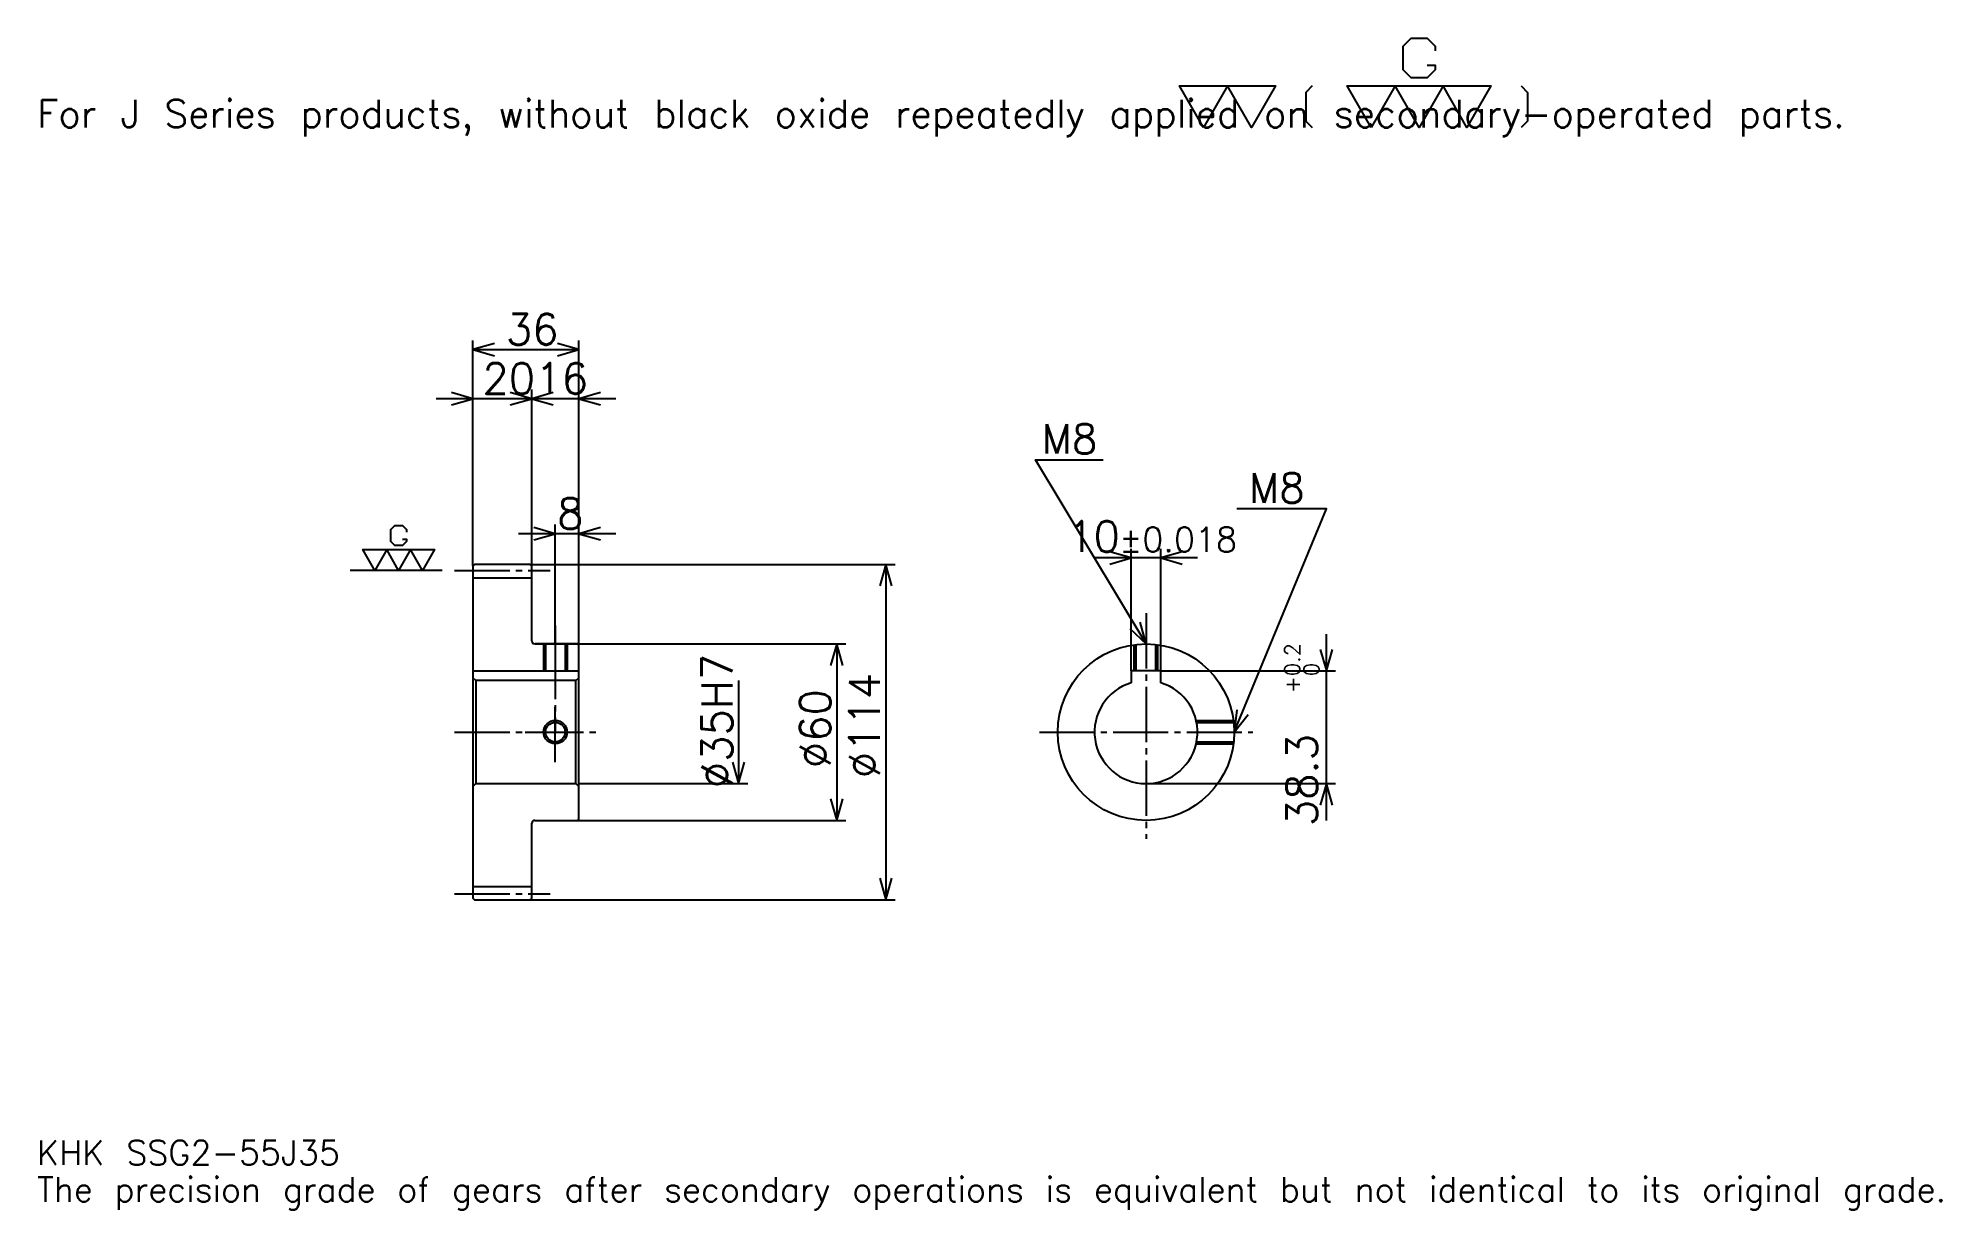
# Model space of a CAD drawing. Extents: x 21 to 668, y 8 to 406.
import ezdxf

# ---------------------------------------------------------------- set-up
doc = ezdxf.new("R2010")
doc.units = 0
doc.linetypes.add('DASHDOT', pattern=[25.04348, 18.782609, -2.086957, 2.086957, -2.086957])
doc.layers.get('0').update_dxf_attribs({"linetype": 'CONTINUOUS'})
doc.layers.add('DASHDOT', color=6, linetype='DASHDOT')
doc.styles.add('KANJI', font='TXT', dxfattribs={"bigfont": 'BIGFONT'})

msp = doc.modelspace()

# ---------------------------------------------------------------- linework, layer by layer
at = {"color": 5}
for p, q in [((169.043472, 227.086945), (169.043472, 303.260864)), ((169.043472, 300.130432), (205.043472, 300.130432)), ((205.043472, 227.086945), (205.043472, 303.260864)), ((189.043472, 227.086945), (189.043472, 286.565186)), ((201.565216, 283.434753), (156.521729, 283.434753)), ((217.565216, 283.434753), (176.521729, 283.434753)), ((197.043472, 227.086945), (197.043472, 240.652161)), ((217.565216, 237.521729), (184.521729, 237.521729)), ((169.043472, 226.586945), (169.043472, 227.086945)), ((188.543472, 227.086945), (205.043472, 227.086945)), ((189.043472, 226.586945), (189.043472, 227.086945)), ((197.043472, 200.086945), (197.043472, 227.086945)), ((197.043472, 200.086945), (197.043472, 227.086945)), ((205.043472, 227.086945), (312.521729, 227.086945)), ((205.043472, 199.586945), (205.043472, 227.086945)), ((309.391296, 227.086945), (309.391296, 113.086945)), ((415.347839, 229.304337), (380.304321, 229.304337)), ((392.82608, 190.886948), (392.82608, 232.434769)), ((402.82608, 190.886948), (402.82608, 232.434769)), ((459.130432, 140.065201), (459.130432, 203.408691)), ((190.043472, 200.086945), (205.043472, 200.086945)), ((205.043472, 200.086945), (295.82608, 200.086945)), ((292.695648, 200.086945), (292.695648, 140.086945)), ((402.82608, 190.886948), (462.260864, 190.886948)), ((259.304321, 187.586945), (259.304321, 152.586945)), ((205.043472, 152.586945), (262.434753, 152.586945)), ((397.82608, 152.586945), (462.260864, 152.586945)), ((190.043472, 140.086945), (205.043472, 140.086945)), ((205.043472, 140.086945), (295.82608, 140.086945)), ((188.543472, 113.086945), (205.043472, 113.086945)), ((205.043472, 113.086945), (312.521729, 113.086945))]:
    msp.add_line(p, q, dxfattribs=at)
at = {"color": 7}
msp.add_line((158.608688, 225.086945), (127.304337, 225.086945), dxfattribs=at)
at = {"color": 4}
for p, q in [((169.043472, 222.586945), (189.043472, 222.586945)), ((169.043472, 190.886948), (205.043472, 190.886948)), ((204.043472, 187.586945), (205.043472, 188.586945)), ((170.043472, 187.586945), (170.043472, 152.586945)), ((204.043472, 152.586945), (205.043472, 151.586945)), ((169.043472, 117.586945), (189.043472, 117.586945))]:
    msp.add_line(p, q, dxfattribs=at)
at = {"color": 7}
for points in [[(493.356506, 396.813904), (496.06955, 396.813904), (496.06955, 395.186066), (493.356506, 392.473022), (487.93042, 392.473022), (485.217377, 395.186066), (485.217377, 403.325195), (487.93042, 406.038239), (493.356506, 406.038239), (496.06955, 403.325195), (496.06955, 401.697388)], [(417.391296, 375.652161), (409.252167, 389.759979), (441.808685, 389.759979), (433.669556, 375.652161), (425.530426, 389.759979), (417.391296, 375.652161)], [(454.288696, 389.759979), (452.118256, 387.589539), (452.118256, 377.822601), (454.288696, 375.652161)], [(474.365204, 375.652161), (466.226074, 389.759979), (515.060852, 389.759979), (506.921753, 375.652161), (498.782593, 389.759979), (490.643463, 375.652161), (482.504333, 389.759979), (474.365204, 375.652161)], [(525.370422, 389.759979), (527.540894, 387.589539), (527.540894, 377.822601), (525.370422, 375.652161)], [(145.147827, 235.667816), (146.504349, 235.667816), (146.504349, 234.853897), (145.147827, 233.497375), (142.434784, 233.497375), (141.078247, 234.853897), (141.078247, 238.923462), (142.434784, 240.279999), (145.147827, 240.279999), (146.504349, 238.923462), (146.504349, 238.109558)], [(135.652161, 225.086945), (131.582611, 232.140854), (156, 232.140854), (151.930435, 225.086945), (147.86087, 232.140854), (143.79129, 225.086945), (139.721741, 232.140854), (135.652161, 225.086945)]]:
    msp.add_lwpolyline(points, dxfattribs=at)
at = {"color": 5}
for points in [[(176.347824, 302.217407), (169.043472, 300.130432), (176.347824, 298.043457)], [(197.73912, 298.043457), (205.043472, 300.130432), (197.73912, 302.217407)], [(161.73912, 281.347809), (169.043472, 283.434753), (161.73912, 285.521729)], [(181.73912, 281.347809), (189.043472, 283.434753), (181.73912, 285.521729)], [(196.347824, 285.521729), (189.043472, 283.434753), (196.347824, 281.347809)], [(212.347824, 285.521729), (205.043472, 283.434753), (212.347824, 281.347809)], [(397.82608, 200.086945), (360.260864, 262.695648), (383.217407, 262.695648)], [(427.826111, 170.086945), (459.130432, 245.999985), (428.660828, 245.999985)], [(189.73912, 235.434769), (197.043472, 237.521729), (189.73912, 239.608688)], [(212.347824, 239.608688), (205.043472, 237.521729), (212.347824, 235.434769)], [(311.478271, 219.782593), (309.391296, 227.086945), (307.304321, 219.782593)], [(385.521729, 227.217377), (392.82608, 229.304337), (385.521729, 231.391296)], [(410.130432, 231.391296), (402.82608, 229.304337), (410.130432, 227.217377)], [(392.278473, 205.276642), (397.82608, 200.086945), (395.857574, 207.424103)], [(294.782593, 192.782593), (292.695648, 200.086945), (290.608704, 192.782593)], [(457.043457, 198.191284), (459.130432, 190.886948), (461.217346, 198.191284)], [(428.681396, 177.635284), (427.826111, 170.086945), (432.5401, 176.044067)], [(257.217377, 159.891296), (259.304321, 152.586945), (261.391296, 159.891296)], [(461.217346, 145.282593), (459.130432, 152.586945), (457.043457, 145.282593)], [(290.608704, 147.391296), (292.695648, 140.086945), (294.782593, 147.391296)], [(307.304321, 120.391296), (309.391296, 113.086945), (311.478271, 120.391296)]]:
    msp.add_lwpolyline(points, dxfattribs=at)
at = {"color": 4}
for points in [[(189.043472, 201.086945), (189.043472, 226.586945), (188.543472, 227.086945), (169.543472, 227.086945), (169.043472, 226.586945), (169.043472, 151.586945)], [(190.043472, 140.086945), (204.543472, 140.086945), (205.043472, 140.586945), (205.043472, 199.586945), (204.543472, 200.086945), (190.043472, 200.086945)], [(193.043472, 200.086945), (193.043472, 190.886948)], [(193.718475, 200.086945), (193.718475, 190.886948)], [(200.368469, 200.086945), (200.368469, 190.886948)], [(201.043472, 200.086945), (201.043472, 190.886948)], [(393.82608, 190.886948), (393.82608, 199.819077)], [(394.501099, 190.886948), (394.501099, 199.902115)], [(401.151062, 190.886948), (401.151062, 199.902115)], [(401.82608, 190.886948), (401.82608, 199.819077)], [(169.043472, 151.586945), (170.043472, 152.586945), (204.043472, 152.586945), (204.043472, 187.586945), (170.043472, 187.586945), (169.043472, 188.586945)], [(402.82608, 186.857452), (402.82608, 190.886948), (392.82608, 190.886948), (392.82608, 186.857452)], [(414.862793, 174.086945), (427.558228, 174.086945)], [(415.007324, 173.411942), (427.641235, 173.411942)], [(414.862793, 166.086945), (427.558228, 166.086945)], [(415.007324, 166.761948), (427.641235, 166.761948)], [(169.043472, 151.586945), (169.043472, 113.586945), (169.543472, 113.086945), (188.543472, 113.086945), (189.043472, 113.586945), (189.043472, 139.086945)]]:
    msp.add_lwpolyline(points, dxfattribs=at)
for centre, radius in [((397.82608, 170.086945), 30), ((197.043472, 170.086945), 3.325)]:
    msp.add_circle(centre, radius, dxfattribs=at)
at = {"color": 7}
msp.add_circle((197.043472, 170.086945), 4, dxfattribs=at)
at = {"color": 4}
for centre, radius, start, end in [((190.043472, 201.086945), 1, 180, 270), ((397.82608, 170.086945), 17.5, 106.601549926, 73.398450074), ((190.043472, 139.086945), 1, 90, 180)]:
    msp.add_arc(centre, radius, start, end, dxfattribs=at)
at = {"layer": 'DASHDOT', "color": 7}
for p, q in [((162.782608, 225.086945), (195.304337, 225.086945)), ((397.82608, 210.521729), (397.82608, 133.82608)), ((197.043472, 200.086945), (197.043472, 170.086945)), ((162.782608, 170.086945), (211.304337, 170.086945)), ((361.565216, 170.086945), (434.086975, 170.086945)), ((162.782608, 115.086945), (195.304337, 115.086945))]:
    msp.add_line(p, q, dxfattribs=at)
for points in [[(197.043472, 206.347809), (197.043472, 184.626068)], [(197.043472, 159.82608), (197.043472, 180.347809)], [(186.782608, 170.086945), (207.304352, 170.086945)]]:
    msp.add_lwpolyline(points, dxfattribs=at)

# ---------------------------------------------------------------- texts
at = {"color": 7, "style": 'KANJI'}
for s, height, p in [('For J Series products, without black oxide repeatedly applied on secondary-operated parts.', 9.391304, (20.869566, 375.652161)), ('36', 10.434783, (180.260864, 301.799988)), ('20', 10.434783, (172.260864, 285.10434)), ('16', 10.434783, (190.260864, 285.10434)), ('M8', 10.017392, (362.347839, 264.782593)), ('M8', 10.017392, (432.834778, 248.086945)), ('8', 10.434783, (197.652161, 239.191284)), ('10', 10.434783, (371.069214, 231.391296)), ('%%p0.018', 8.347826, (388.702728, 231.391296)), ('KHK SSG2-55J35', 8.347826, (20.869566, 22.956522)), ('The precision grade of gears after secondary operations is equivalent but not identical to its original grade.', 8.347826, (20.869566, 10.434783))]:
    msp.add_text(s, height=height, dxfattribs=at).set_placement(p)
for s, height, p in [('%%c35H7', 10.434783, (257.217377, 151.043457)), ('0.2', 5.217391, (450.156494, 189.162994)), ('%%c114', 10.434783, (307.304321, 154.434769)), ('+', 5.217391, (450.156494, 183.319504)), ('0', 5.217391, (456.626099, 189.162994)), ('%%c60', 10.434783, (290.608704, 157.82608)), ('38.3', 10.434783, (456, 138.153641))]:
    msp.add_text(s, height=height, rotation=90, dxfattribs=at).set_placement(p)

doc.saveas('drawing.dxf')
